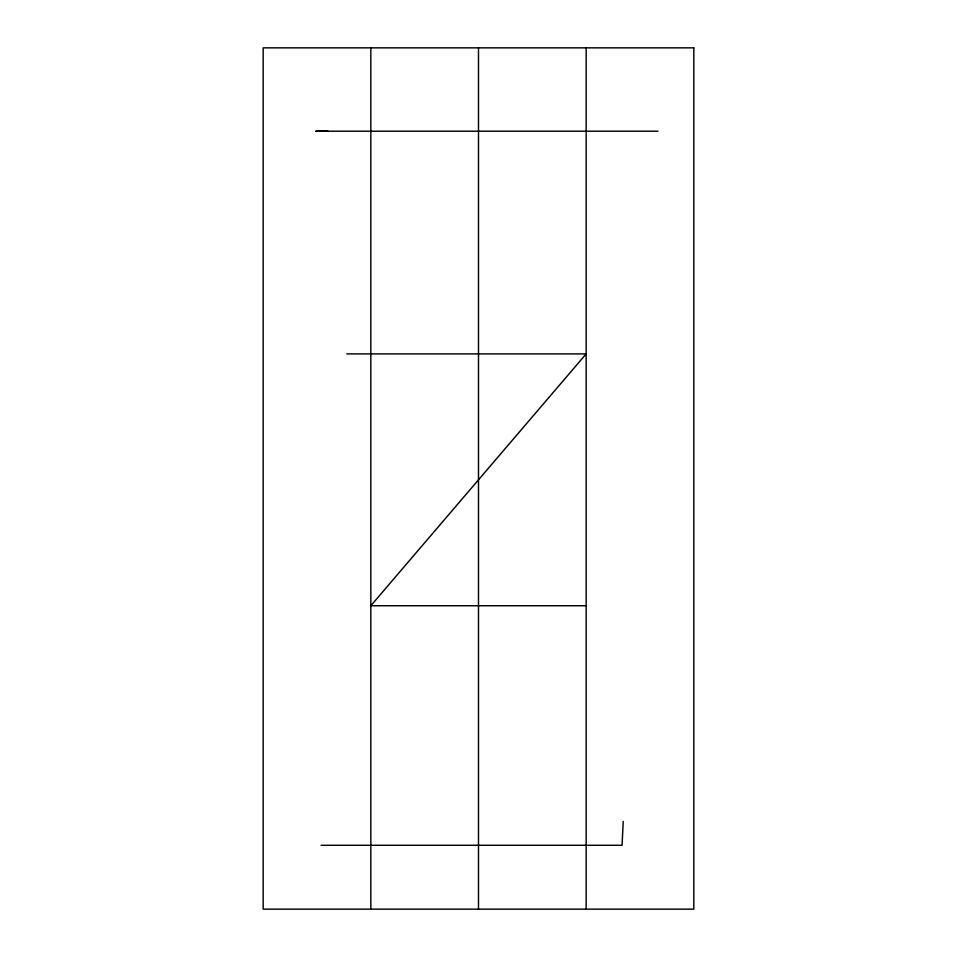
<?xml version="1.0" encoding="UTF-8"?>
<svg xmlns="http://www.w3.org/2000/svg" width="957" height="957" viewBox="0 0 957 957"><rect width="100%" height="100%" fill="white"/><g stroke="black" fill="none" stroke-linecap="round" stroke-linejoin="round"><path stroke-width="1.44" d="M623.234 821.417L622.05 845.282L321.062 845.282M327.665 130.882L315.714 131.205L657.938 131.205M346.805 353.899L586.163 353.899L370.838 605.733L586.163 605.733M586.163 47.85L586.163 909.15M478.5 47.85L478.5 909.15M370.838 47.85L370.838 909.15M693.825 47.85L263.175 47.85L263.175 909.15L693.825 909.15L693.825 47.85"/></g></svg>
